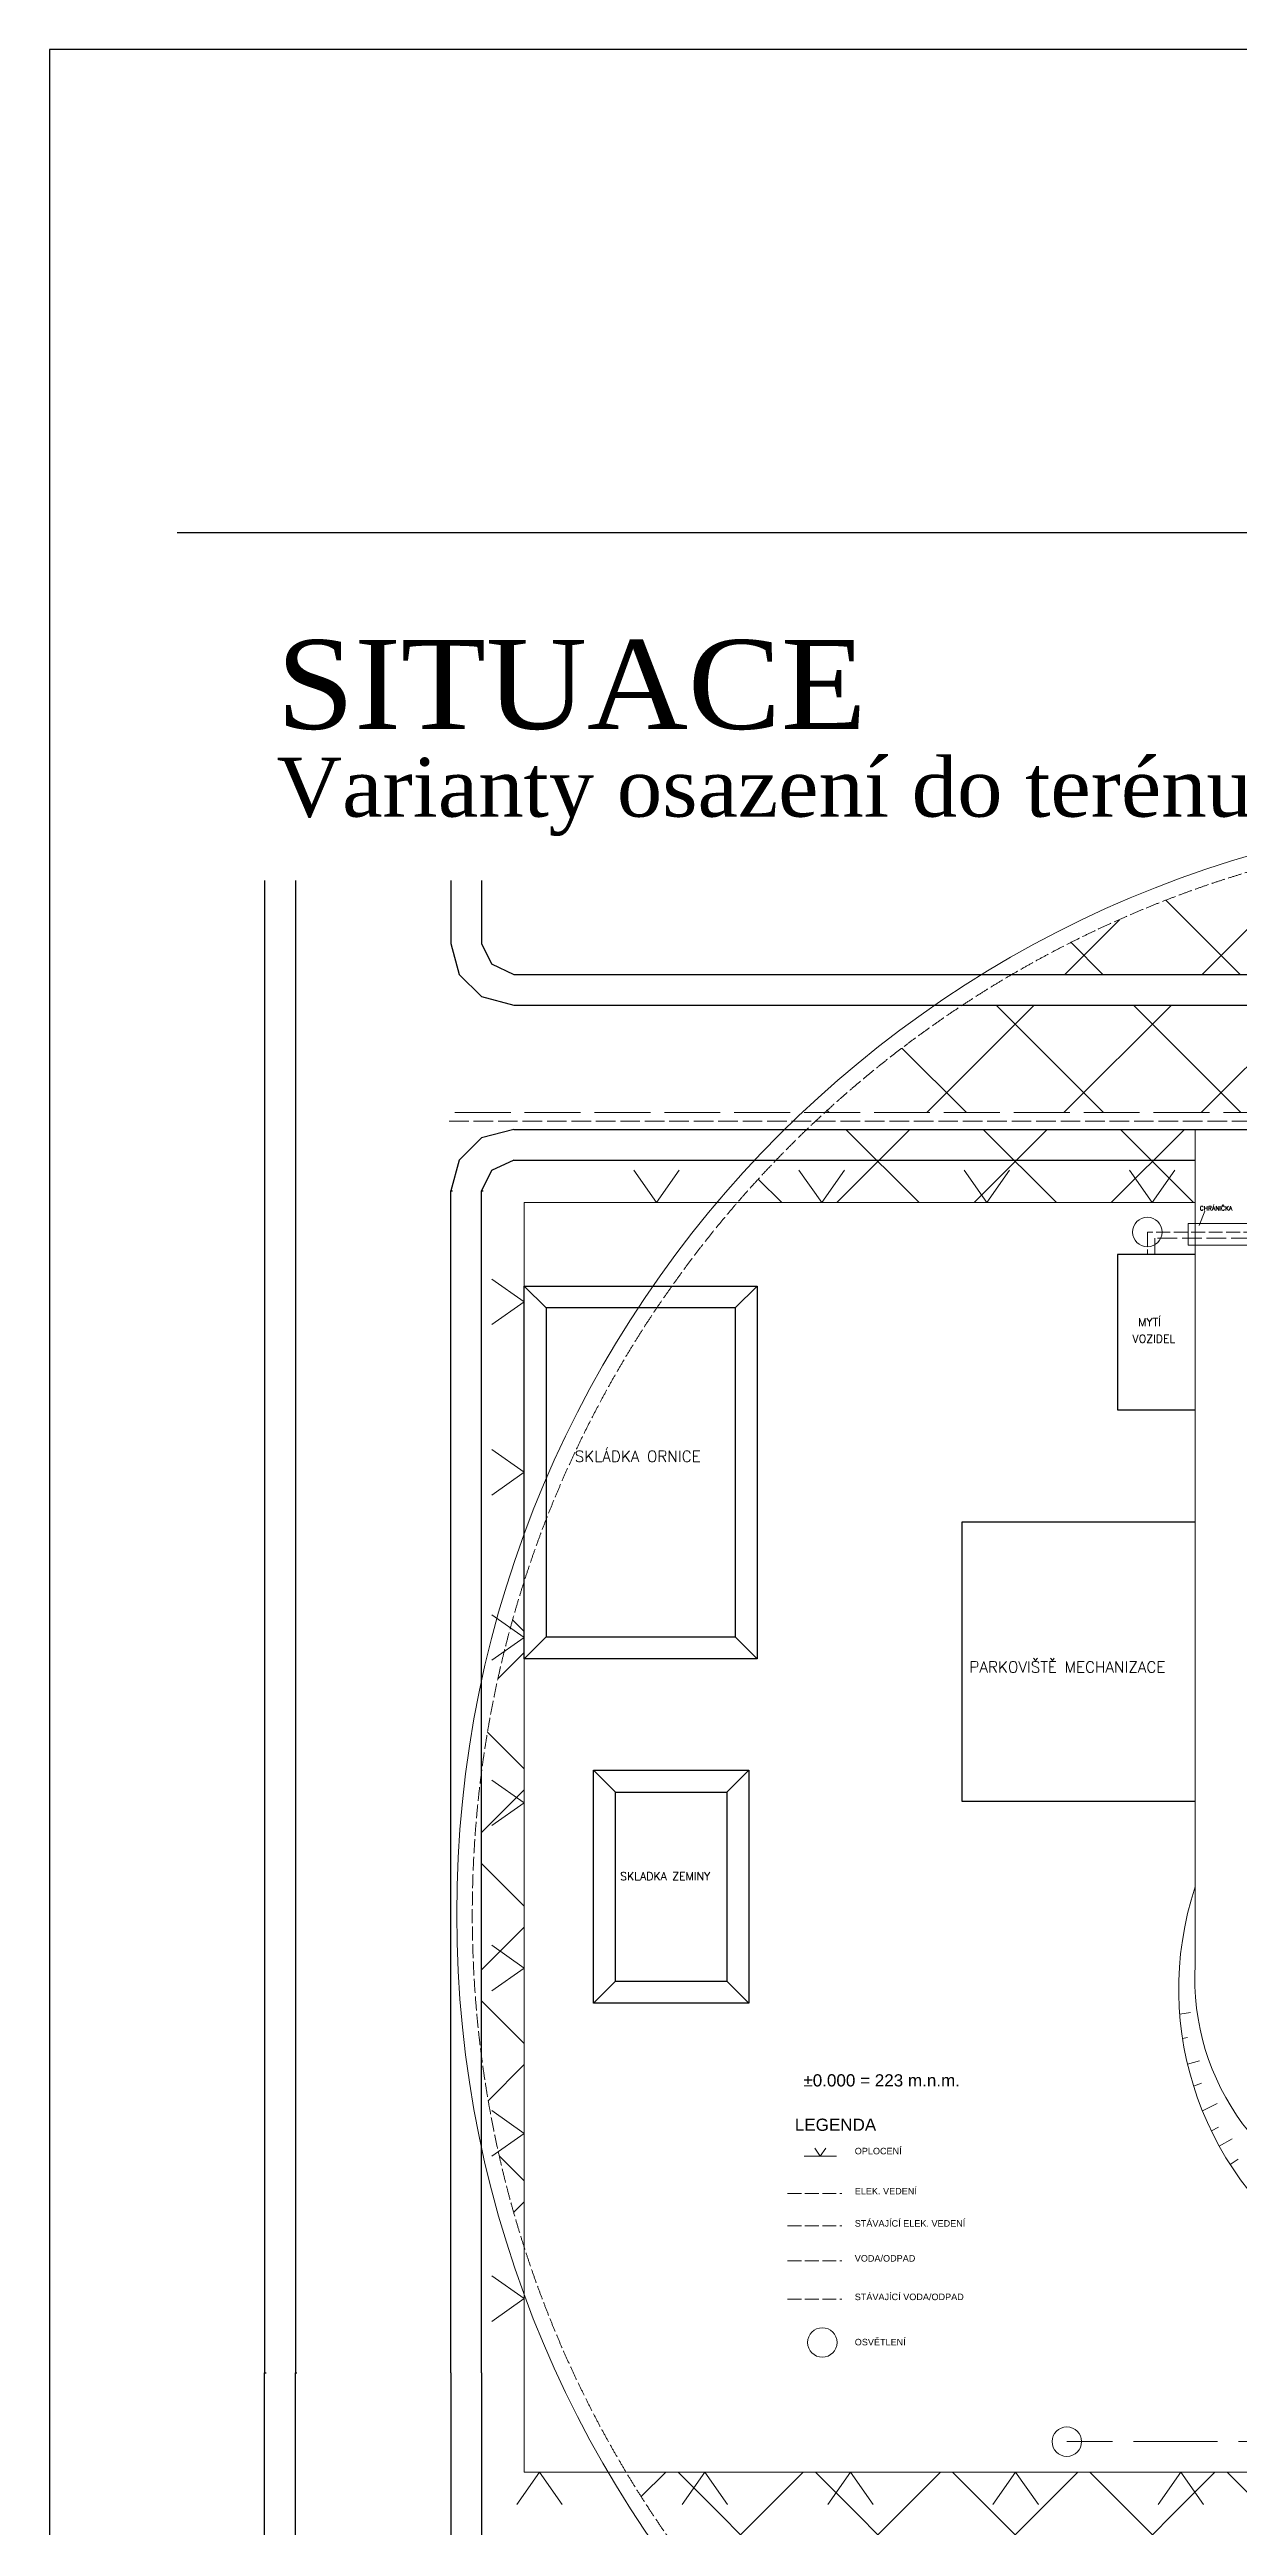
# Model space of a CAD drawing. Header units: millimetres. Extents: x -3518363 to 3223740, y -1530229 to 774657.
# Drawn here: x 3013740 to 3090297, y 186145 to 345571 of the extents above; entities that cross this region are included whole.
import ezdxf

# ---------------------------------------------------------------- set-up
doc = ezdxf.new("R2010")
doc.units = ezdxf.units.MM
doc.header["$LTSCALE"] = 15
doc.header["$MEASUREMENT"] = 0
doc.linetypes.add('ACAD_ISO02W100', pattern=[15, 12, -3])
doc.linetypes.add('ACAD_ISO10W100', pattern=[18, 12, -3, 0, -3])
doc.layers.get('0').update_dxf_attribs({"linetype": 'CONTINUOUS'})
for name, color, linetype, lineweight in [('cesty', 7, 'CONTINUOUS', 15), ('obj 3 deska', 151, 'ACAD_ISO10W100', 15), ('ODVODNENÍ', 7, 'CONTINUOUS', 35), ('Okna a dveře', 2, 'CONTINUOUS', 30), ('pažení', 220, 'ACAD_ISO02W100', 30), ('staveniste', 7, 'CONTINUOUS', 18), ('texty', 255, 'CONTINUOUS', 15), ('šrafy', 32, 'CONTINUOUS', 15)]:
    doc.layers.add(name, color=color, linetype=linetype, lineweight=lineweight)
doc.layers.add('obj 1 patky', color=130, linetype='CONTINUOUS')
doc.layers.add('objekt 3', color=150, linetype='CONTINUOUS')
doc.layers.add('svahovaní', color=7, linetype='CONTINUOUS', lineweight=15, true_color=0xe3331c)
doc.styles.add('romans', font='romans.shx')
doc.styles.get("Standard").update_dxf_attribs({"font": 'txt.shx'})
doc.styles.add('TIMESNEWROMAN', font='times.ttf')

msp = doc.modelspace()

# ---------------------------------------------------------------- hatches: boundary and pattern name
at = {"layer": 'svahovaní', "linetype": 'ByBlock', "lineweight": 20, "ltscale": 5}
h = msp.add_hatch(dxfattribs=at)
h.set_pattern_fill('ANSI37', color=256, scale=50000)
h.paths.add_polyline_path([(3171053.342, 189646.607), (3121653.437, 189646.607), (3050871.04, 189646.607, 0.567414785)])
h.paths.add_polyline_path([(3044312.191, 246945.736, 0.0451176865), (3041555.367, 234643.555), (3041555.367, 216456.445, 0.022402895), (3042647.426, 210282.622), (3044312.191, 211448.303)])
h.paths.add_polyline_path([(3044312.191, 211448.303), (3042647.426, 210282.622, 0.0226918554), (3044312.191, 204154.264)])
h.paths.add_polyline_path([(3149381.136, 284064.824), (3072543.246, 284064.824, 0.0402681337), (3063660.606, 277150), (3158263.777, 277150, 0.0402681337)])
h.paths.add_polyline_path([(3159419.47, 276066.256), (3102620, 276066.256), (3102620, 274085.909), (3161402.904, 274085.909, 0.010011066)])
h.paths.add_polyline_path([(3161402.904, 274085.909), (3102620, 274085.909), (3102620, 271356.607), (3113918.478, 271356.607), (3115950.774, 271356.607, -0.4822155632), (3117433.609, 271356.607), (3140110.774, 271356.607, -0.4822155632), (3141593.609, 271356.607), (3149210.457, 271356.607), (3163893.795, 271356.607, 0.013199018)])
h.paths.add_polyline_path([(3102020, 274085.909), (3091512.191, 274085.909), (3091512.191, 271356.607), (3098700.774, 271356.607, -0.4822155632), (3100183.609, 271356.607), (3102020, 271356.607)])
h.paths.add_polyline_path([(3102020, 276066.256), (3091512.191, 276066.256), (3091512.191, 274085.909), (3102020, 274085.909)])
h.paths.add_polyline_path([(3087512.191, 274085.909), (3060521.478, 274085.909, 0.013199018), (3058030.587, 271356.607), (3087512.191, 271356.607)])
h.paths.add_polyline_path([(3087512.191, 276066.256), (3062504.912, 276066.256, 0.010011066), (3060521.478, 274085.909), (3087512.191, 274085.909)])
h.paths.add_polyline_path([(3075743.812, 286045.171), (3146180.571, 286045.171, 0.2698826259)])

# ---------------------------------------------------------------- linework, layer by layer
for p, q in [((3021957.625, 314490.175), (3215543.189, 314490.175)), ((3043638.592, 276066.256), (3191933.31, 276066.256)), ((3043638.592, 274085.909), (3087512.191, 274085.909))]:
    msp.add_line(p, q)
at = {"elevation": 0}
msp.add_lwpolyline([(3013740, 345571.207), (3013740, 48571.207), (3223740, 48571.207), (3223740, 345571.207)], close=True, dxfattribs=at)
for points in [[(3027590.046, 292089.084), (3027590.046, 196029.298), (3027692.924, 196029.298)], [(3029570.393, 292089.084), (3029570.393, 196029.298), (3029673.271, 196029.298)], [(3039575.02, 292089.084), (3039575.02, 288025.518), (3040115.113, 286045.171), (3041555.367, 284630.641), (3043638.592, 284064.824), (3191830.439, 284064.824), (3193810.786, 284630.641), (3195251.047, 286045.171), (3195791.133, 288025.518), (3195791.133, 292089.084), (3195894.017, 292089.084)], [(3041555.367, 292089.084), (3041555.367, 288025.518), (3042198.337, 286713.86), (3043638.592, 286045.171), (3191830.439, 286045.171), (3193142.098, 286713.86), (3193810.786, 288025.518), (3193810.786, 292089.084), (3193913.67, 292089.084)], [(3043638.592, 276066.256), (3041555.367, 275526.157), (3040115.113, 274085.909), (3039575.02, 272105.562), (3039677.891, 272105.562)], [(3043638.592, 274085.909), (3042198.337, 273417.221), (3041555.367, 272105.562), (3041658.245, 272105.562)], [(3039575.02, 196029.298), (3039575.02, 272105.562), (3039677.891, 272105.562)], [(3041555.367, 196029.298), (3041555.367, 272105.562), (3041658.245, 272105.562)], [(3027590.046, 93925.573), (3027590.046, 196029.298), (3027692.924, 196029.298)], [(3029570.393, 93925.573), (3029570.393, 196029.298), (3029673.271, 196029.298)], [(3039575.02, 196029.298), (3039575.02, 114011.972), (3040115.113, 111928.748), (3041555.367, 110488.493), (3043638.592, 109948.401), (3191830.439, 109948.401), (3193810.786, 110488.493), (3195251.047, 111928.748), (3195791.133, 114011.972), (3195791.133, 196029.298), (3195894.017, 196029.298)], [(3041555.367, 196029.298), (3041555.367, 114011.972), (3042198.337, 112597.436), (3043638.592, 111928.748), (3191830.439, 111928.748), (3193142.098, 112597.436), (3193810.786, 114011.972), (3193810.786, 196029.298), (3193913.67, 196029.298)]]:
    msp.add_lwpolyline(points, dxfattribs=at)
at = {"layer": 'cesty', "linetype": 'ByBlock', "extrusion": (1.93959e-16, -3.39308e-16, -1)}
for p, q in [((3087512.191, 227306.607), (3087512.191, 276066.256)), ((3087512.191, 222306.607), (3087512.191, 227306.607))]:
    msp.add_line(p, q, dxfattribs=at)
at = {"layer": 'cesty', "linetype": 'ByBlock', "lineweight": 20, "ltscale": 5}
for p, q in [((3087512.191, 270000), (3087050, 270000)), ((3087050, 270000), (3087050, 268620)), ((3091940, 270000), (3087512.191, 270000)), ((3087770, 269890), (3088130, 270810)), ((3087050, 268620), (3091940, 268620))]:
    msp.add_line(p, q, dxfattribs=at)
at = {"layer": 'cesty', "linetype": 'ByBlock', "extrusion": (1.93959e-16, -3.39308e-16, -1)}
for centre, radius, start, end in [((-3107335.432, 220727.649), 20886.445, 302.40952398, 18.36002892), ((-3103196.339, 221406.33), 15709.964, 283.75041489, 3.285201)]:
    msp.add_arc(centre, radius, start, end, dxfattribs=at)
at = {"layer": 'obj 1 patky', "linetype": 'ByBlock', "lineweight": -2, "ltscale": 5, "extrusion": (1.93959e-16, -3.39308e-16, -1)}
for p, q in [((3087512.191, 268006.607), (3082512.191, 268006.607)), ((3082512.191, 268006.607), (3082512.191, 258006.607)), ((3044312.191, 265986.607), (3059312.191, 265986.607)), ((3044312.191, 241986.607), (3044312.191, 265986.607)), ((3044312.191, 265986.607), (3045726.405, 264572.394)), ((3059312.191, 265986.607), (3057897.978, 264572.394)), ((3059312.191, 265986.607), (3059312.191, 241986.607)), ((3057897.978, 264572.394), (3045726.405, 264572.394)), ((3045726.405, 264572.394), (3045726.405, 243396.607)), ((3057897.978, 264572.394), (3057897.978, 243400.821)), ((3082512.191, 258006.607), (3087512.191, 258006.607)), ((3072512.191, 232806.607), (3072512.191, 250806.607)), ((3072512.191, 250806.607), (3087512.191, 250806.607)), ((3044312.191, 241986.607), (3045726.405, 243400.821)), ((3045726.405, 243400.821), (3057897.978, 243400.821)), ((3057897.978, 243400.821), (3059312.191, 241986.607)), ((3059312.191, 241986.607), (3044312.191, 241986.607)), ((3048762.191, 234826.607), (3058762.191, 234826.607)), ((3048762.191, 219826.607), (3048762.191, 234826.607)), ((3048762.191, 234826.607), (3050176.405, 233412.394)), ((3058762.191, 234826.607), (3057347.978, 233412.394)), ((3058762.191, 234826.607), (3058762.191, 219826.607)), ((3050176.405, 233412.394), (3057347.978, 233412.394)), ((3050176.405, 221240.821), (3050176.405, 233412.394)), ((3057347.978, 233412.394), (3057347.978, 221240.821)), ((3087512.191, 232806.607), (3072512.191, 232806.607)), ((3048762.191, 219826.607), (3050176.405, 221240.821)), ((3050176.405, 221240.821), (3057347.978, 221240.821)), ((3058762.191, 219826.607), (3057347.978, 221240.821)), ((3058762.191, 219826.607), (3048762.191, 219826.607))]:
    msp.add_line(p, q, dxfattribs=at)
at = {"layer": 'obj 3 deska', "linetype": 'ByBlock', "lineweight": 20, "ltscale": 5, "extrusion": (1.93959e-16, -3.39308e-16, -1)}
for centre in [(-3084430, 269460), (-3063502.191, 197990), (-3079242.191, 191606.607)]:
    msp.add_circle(centre, 947.523, dxfattribs=at)
at = {"layer": 'objekt 3', "color": 244, "linetype": 'ACAD_ISO02W100', "lineweight": 20, "ltscale": 7, "true_color": 0x991b1e}
msp.add_line((3191933.31, 276590), (3039480, 276590), dxfattribs=at)
at = {"layer": 'objekt 3', "linetype": 'ACAD_ISO02W100', "lineweight": 20, "ltscale": 7}
for p, q in [((3092652.191, 269066.607), (3084920, 269066.607)), ((3084920, 269066.607), (3084920, 268006.607))]:
    msp.add_line(p, q, dxfattribs=at)
at = {"layer": 'objekt 3', "linetype": 'ACAD_ISO02W100', "lineweight": 20, "ltscale": 5, "extrusion": (1.93959e-16, -3.39308e-16, -1)}
msp.add_line((3061252.191, 203250), (3064752.191, 203250), dxfattribs=at)
at = {"layer": 'Okna a dveře', "linetype": 'ACAD_ISO02W100', "lineweight": 20, "ltscale": 5, "extrusion": (1.93959e-16, -3.39308e-16, -1)}
for p, q in [((3092652.191, 269460), (3084430, 269460)), ((3061252.191, 207576.607), (3064752.191, 207576.607))]:
    msp.add_line(p, q, dxfattribs=at)
at = {"layer": 'Okna a dveře', "linetype": 'ACAD_ISO02W100', "lineweight": 20, "ltscale": 5}
msp.add_line((3084430, 269460), (3084430, 268006.607), dxfattribs=at)
at = {"layer": 'Okna a dveře', "color": 244, "linetype": 'ACAD_ISO02W100', "lineweight": 20, "ltscale": 5, "true_color": 0x991b1e, "extrusion": (1.93959e-16, -3.39308e-16, -1)}
msp.add_line((3061252.191, 200770), (3064752.191, 200770), dxfattribs=at)
at = {"layer": 'Okna a dveře', "linetype": 'ACAD_ISO02W100', "lineweight": 20, "ltscale": 30, "extrusion": (1.93959e-16, -3.39308e-16, -1)}
msp.add_line((3190192.191, 191606.607), (3079242.191, 191606.607), dxfattribs=at)
at = {"layer": 'pažení', "linetype": 'ByBlock', "lineweight": 20, "ltscale": 5}
msp.add_circle((3110962.191, 225550), 71000, dxfattribs=at)
at = {"layer": 'pažení', "lineweight": 20, "ltscale": 5}
msp.add_circle((3110962.191, 225550), 70000, dxfattribs=at)
at = {"layer": 'staveniste', "extrusion": (1.93959e-16, -3.39308e-16, -1)}
for p, q in [((3052822.311, 271356.607), (3051357.953, 273447.928)), ((3052822.311, 271356.607), (3054286.67, 273447.928)), ((3063459.94, 271356.607), (3061995.582, 273447.928)), ((3063459.94, 271356.607), (3064924.299, 273447.928)), ((3074097.569, 271356.607), (3072633.211, 273447.928)), ((3074097.569, 271356.607), (3075561.928, 273447.928)), ((3084735.199, 271356.607), (3083270.84, 273447.928)), ((3084735.199, 271356.607), (3086199.557, 273447.928)), ((3044312.191, 271356.607), (3044312.191, 189646.607)), ((3087512.191, 271356.607), (3044312.191, 271356.607)), ((3044312.191, 264966.607), (3042220.871, 266430.966)), ((3044312.191, 264966.607), (3042220.871, 263502.249)), ((3044312.191, 253998.82), (3042220.871, 255463.178)), ((3044312.191, 253998.82), (3042220.871, 252534.461)), ((3044312.191, 243361.191), (3042220.871, 244825.549)), ((3044312.191, 243361.191), (3042220.871, 241896.832)), ((3044312.191, 232723.561), (3042220.871, 234187.92)), ((3044312.191, 232723.561), (3042220.871, 231259.203)), ((3044312.191, 222085.932), (3042220.871, 223550.291)), ((3044312.191, 222085.932), (3042220.871, 220621.574)), ((3044312.191, 211448.303), (3042220.871, 212912.662)), ((3044312.191, 211448.303), (3042220.871, 209983.945)), ((3063372.335, 209969.033), (3063012.071, 210483.543)), ((3063372.335, 209969.033), (3063732.599, 210483.543)), ((3044312.191, 200810.674), (3042220.871, 202275.032)), ((3044312.191, 200810.674), (3042220.871, 199346.316)), ((3045294.562, 189646.607), (3043830.204, 187555.287)), ((3044312.191, 189646.607), (3129664.342, 189646.607)), ((3045294.562, 189646.607), (3046758.921, 187555.287)), ((3055932.191, 189646.607), (3054467.833, 187555.287)), ((3055932.191, 189646.607), (3057396.55, 187555.287)), ((3065312.13, 189646.607), (3063847.772, 187555.287)), ((3065312.13, 189646.607), (3066776.488, 187555.287)), ((3075949.759, 189646.607), (3074485.401, 187555.287)), ((3075949.759, 189646.607), (3077414.117, 187555.287)), ((3086587.388, 189646.607), (3085123.03, 187555.287)), ((3086587.388, 189646.607), (3088051.747, 187555.287))]:
    msp.add_line(p, q, dxfattribs=at)
at = {"layer": 'staveniste', "lineweight": 13, "ltscale": 0.2, "extrusion": (1.93959e-16, -3.39308e-16, -1)}
for q in [(3062325.5, 209969.033), (3064419.17, 209969.033)]:
    msp.add_line((3063372.335, 209969.033), q, dxfattribs=at)
at = {"layer": 'svahovaní', "color": 0, "extrusion": (1.93959e-16, -3.39308e-16, -1)}
for p, q in [((3086510.217, 219129.525), (3087202.191, 219236.607)), ((3086691.479, 217554.2), (3087012.191, 217616.607)), ((3087013.493, 215904.543), (3087792.191, 216106.607)), ((3087404.747, 214481.739), (3087912.191, 214686.607)), ((3087976.7, 212886.535), (3088932.191, 213376.607)), ((3088548.82, 211600.394), (3089002.191, 211836.607)), ((3089050.762, 210632.382), (3089892.191, 211096.607)), ((3089758.909, 209444.501), (3090282.191, 209776.607))]:
    msp.add_line(p, q, dxfattribs=at)
at = {"layer": 'šrafy', "linetype": 'ACAD_ISO02W100', "lineweight": 20, "ltscale": 20}
msp.add_line((3191933.31, 277150), (3039490, 277150), dxfattribs=at)
at = {"layer": 'šrafy', "linetype": 'ACAD_ISO02W100', "lineweight": 20, "ltscale": 5, "extrusion": (1.93959e-16, -3.39308e-16, -1)}
msp.add_line((3061252.191, 205500), (3064752.191, 205500), dxfattribs=at)

# ---------------------------------------------------------------- texts
at = {"attachment_point": 7, "style": 'TIMESNEWROMAN'}
for s, insert, char_height, width in [('\\W1.04;SITUACE', (3028361.612, 301759.49), 5726.35125, 39233.21061), ('\\W1.02;Varianty\\~osazení\\~do\\~terénu\\~\\~1\\~-\\~5', (3028361.612, 294943.992), 3793.6648, 76615.21395)]:
    msp.add_mtext(s, dxfattribs=dict(at, insert=insert, char_height=char_height, width=width))
at = {"layer": 'ODVODNENÍ', "linetype": 'Continuous', "ltscale": 0.01, "insert": (3061728.891, 212395.05), "char_height": 785.12624, "attachment_point": 1}
msp.add_mtext_dynamic_manual_height_columns('{\\fArial|b0|i0|c238|p0;LEGENDA}', width=16668.61895, gutter_width=6542.719, heights=[0], dxfattribs=at)
at = {"layer": 'staveniste', "insert": (3062281.881, 216560.495), "char_height": 785.12624, "attachment_point": 1}
msp.add_mtext_dynamic_manual_height_columns('{\\fArial|b0|i0|c238|p34;\\P\\fArial|b0|i0|c0|p34;%%P\\fArial|b0|i0|c238|p34;0.000 = 223 m.n.m.}', width=19737.70457, gutter_width=6542.719, heights=[0], dxfattribs=at)
at = {"layer": 'staveniste', "lineweight": 13, "ltscale": 0.2, "char_height": 418.734, "attachment_point": 1}
for s, width, insert in [('{\\fArial|b0|i0|c238|p0;OPLOCENÍ}', 5593.51587, (3065589.124, 210517.758)), ('{\\fArial|b0|i0|c238|p34;ELEK. VEDENÍ}', 5593.51587, (3065589.124, 207937.758)), ('{\\fArial|b0|i0|c238|p34;STÁVAJÍCÍ ELEK. VEDENÍ}', 8667.80567, (3065589.124, 205861.151)), ('{\\fArial|b0|i0|c238|p34;VODA/ODPAD}', 5593.51587, (3065589.124, 203611.151)), ('{\\fArial|b0|i0|c238|p34;STÁVAJÍCÍ VODA/ODPAD}', 10439.54256, (3065589.124, 201131.151)), ('{\\fArial|b0|i0|c238|p34;OSVĚTLENÍ}', 5593.51587, (3065589.124, 198221.151))]:
    msp.add_mtext_dynamic_manual_height_columns(s, width=width, gutter_width=6542.719, heights=[0], dxfattribs=dict(at, insert=insert))
at = {"layer": 'texty', "ltscale": 20, "extrusion": (1.93959e-16, -3.39308e-16, -1), "style": 'romans', "text_generation_flag": 2}
for s, height, p in [('CHRÁNIČKA', 284.2974, (-3087804.947, 270850.881)), ('MYTÍ', 514.897, (-3083841.069, 263404.04)), ('VOZIDEL', 514.897, (-3083471.069, 262334.04)), ('SKLÁDKA ORNICE', 714.61735, (-3047552.191, 254666.607)), ('PARKOVIŠTĚ MECHANIZACE', 714.61735, (-3072972.191, 241106.607)), ('SKLADKA ZEMINY', 514.89696, (-3050482.191, 227738.253))]:
    msp.add_text(s, height=height, dxfattribs=at).set_placement(p)

doc.saveas('drawing.dxf')
